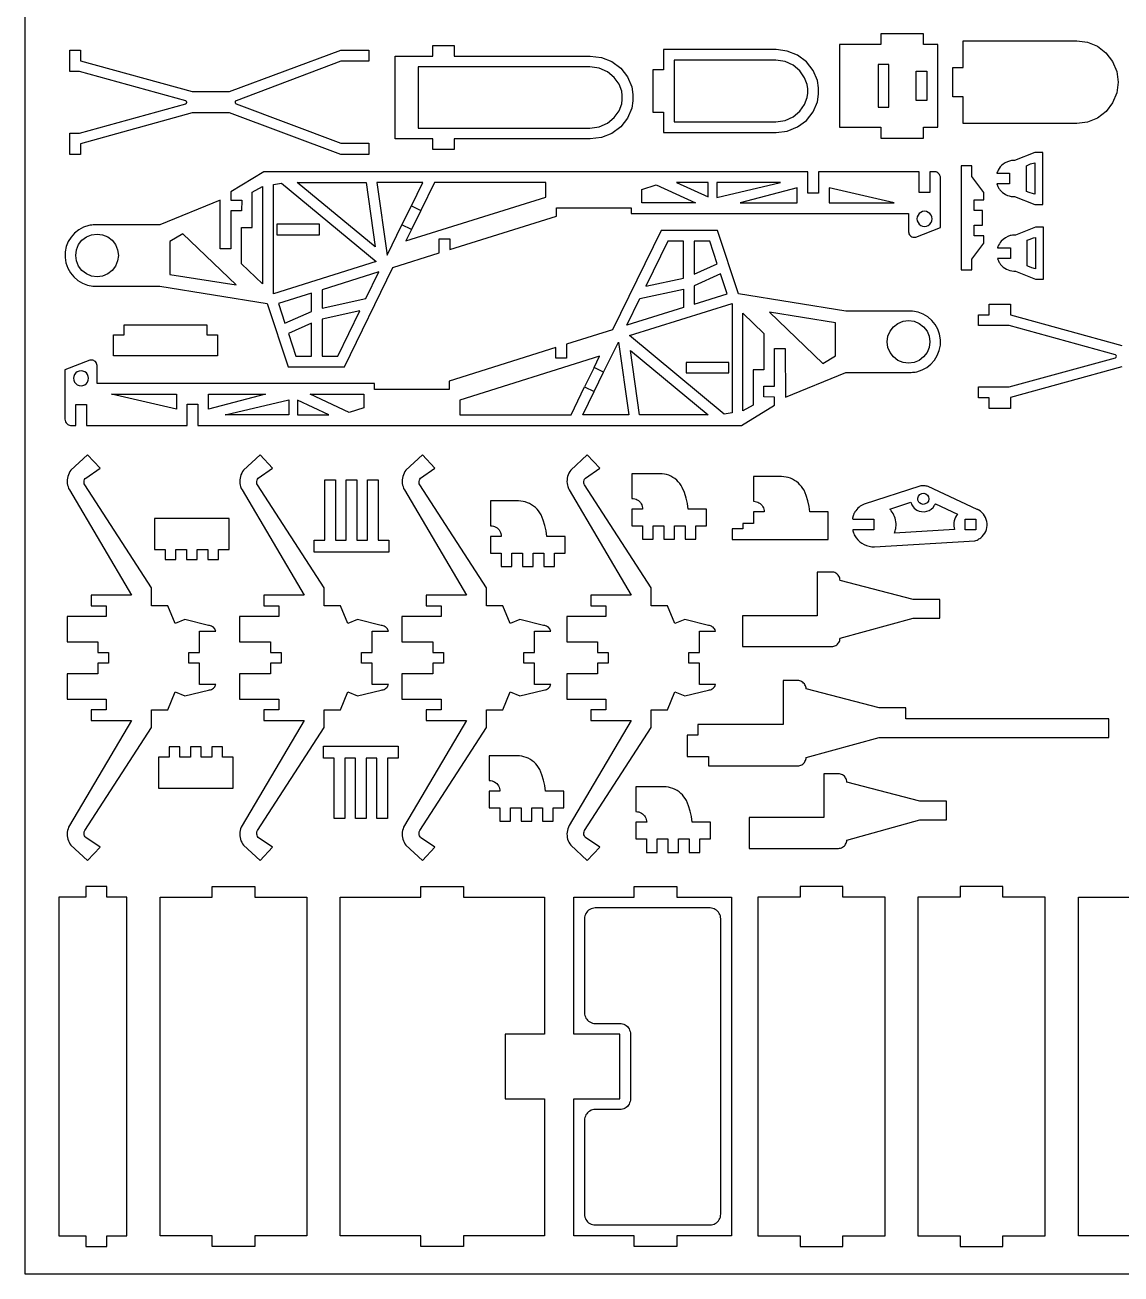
# Model space of a CAD drawing. Extents: x 9.3 to 28.6, y 8.7 to 35.6.
# Drawn here: x 9.27 to 22.12, y 8.73 to 23.38 of the extents above; entities that cross this region are included whole.
import ezdxf

# ---------------------------------------------------------------- set-up
doc = ezdxf.new("R2010")
doc.units = 0
doc.header["$MEASUREMENT"] = 0
doc.layers.get('0').update_dxf_attribs({"linetype": 'CONTINUOUS'})
doc.layers.add('ENGRAVE', color=1, linetype='CONTINUOUS')
doc.layers.add('LAYER_1', color=18, linetype='CONTINUOUS')

msp = doc.modelspace()

# ---------------------------------------------------------------- linework, layer by layer
msp.add_lwpolyline([(9.266, 8.729), (9.266, 35.613), (28.606, 35.613), (28.606, 8.729)], close=True)
at = {"layer": 'ENGRAVE'}
for points in [[(11.807, 20.578), (11.807, 21.002), (11.933, 21.002), (11.933, 21.418), (12.054, 21.485), (12.054, 20.341)], [(12.18, 20.224), (12.18, 21.506), (12.274, 21.522), (13.386, 20.603)], [(12.461, 21.53), (13.268, 21.53), (13.374, 20.776)], [(10.967, 20.453), (11.743, 20.328), (11.118, 20.929), (10.967, 20.837)], [(16.357, 19.734), (17.564, 20.112), (17.564, 18.83), (17.469, 18.814)], [(17.689, 18.852), (17.689, 19.996), (17.936, 19.758), (17.936, 19.334), (17.81, 19.334), (17.81, 18.918)], [(18.001, 20.008), (18.626, 19.408), (18.776, 19.499), (18.776, 19.883)], [(16.475, 18.806), (16.37, 19.561), (17.282, 18.806)], [(15.923, 9.309), (15.939, 9.306), (15.955, 9.305), (17.303, 9.305), (17.319, 9.306), (17.335, 9.309), (17.351, 9.314), (17.365, 9.321), (17.379, 9.33), (17.391, 9.341), (17.402, 9.354), (17.411, 9.367), (17.419, 9.382), (17.424, 9.397), (17.427, 9.414), (17.428, 9.43), (17.428, 12.896), (17.427, 12.913), (17.424, 12.929), (17.419, 12.944), (17.411, 12.959), (17.402, 12.973), (17.391, 12.985), (17.379, 12.996), (17.365, 13.005), (17.351, 13.012), (17.335, 13.017), (17.319, 13.021), (17.303, 13.022), (15.955, 13.022), (15.939, 13.021), (15.923, 13.017), (15.908, 13.012), (15.893, 13.005), (15.879, 12.996), (15.867, 12.985), (15.856, 12.973), (15.847, 12.959), (15.84, 12.944), (15.834, 12.929), (15.831, 12.913), (15.83, 12.896), (15.83, 11.793), (15.831, 11.777), (15.834, 11.761), (15.84, 11.745), (15.847, 11.731), (15.856, 11.717), (15.867, 11.705), (15.879, 11.694), (15.893, 11.685), (15.908, 11.678), (15.923, 11.672), (15.939, 11.669), (15.955, 11.668), (16.244, 11.668), (16.261, 11.667), (16.277, 11.664), (16.292, 11.659), (16.307, 11.651), (16.321, 11.642), (16.333, 11.631), (16.344, 11.619), (16.353, 11.605), (16.36, 11.591), (16.365, 11.575), (16.369, 11.559), (16.37, 11.543), (16.37, 10.783), (16.369, 10.767), (16.365, 10.751), (16.36, 10.735), (16.353, 10.721), (16.344, 10.707), (16.333, 10.695), (16.321, 10.684), (16.307, 10.675), (16.292, 10.668), (16.277, 10.662), (16.261, 10.659), (16.244, 10.658), (15.955, 10.658), (15.939, 10.657), (15.923, 10.654), (15.908, 10.649), (15.893, 10.641), (15.879, 10.632), (15.867, 10.621), (15.856, 10.609), (15.847, 10.595), (15.84, 10.581), (15.834, 10.565), (15.831, 10.549), (15.83, 10.533), (15.83, 9.43), (15.831, 9.414), (15.834, 9.397), (15.84, 9.382), (15.847, 9.367), (15.856, 9.354), (15.867, 9.341), (15.879, 9.33), (15.893, 9.321), (15.908, 9.314)]]:
    msp.add_lwpolyline(points, close=True, dxfattribs=at)
for points in [[(13.799, 21.257), (13.932, 21.53), (13.394, 21.53), (13.514, 20.677), (13.688, 21.032)], [(13.801, 20.977), (13.735, 20.844), (15.376, 21.359), (15.376, 21.53), (14.072, 21.53), (13.911, 21.202)], [(16.055, 19.304), (16.229, 19.659), (16.349, 18.806), (15.811, 18.806), (15.945, 19.079)], [(15.943, 19.359), (16.008, 19.493), (14.367, 18.978), (14.367, 18.806), (15.672, 18.806), (15.832, 19.134)]]:
    msp.add_lwpolyline(points, dxfattribs=at)
at = {"layer": 'LAYER_1'}
for points in [[(18.822, 22.177), (19.308, 22.177), (19.308, 22.051), (19.809, 22.051), (19.809, 22.177), (19.974, 22.177), (19.974, 23.148), (19.809, 23.148), (19.809, 23.273), (19.308, 23.273), (19.308, 23.148), (18.822, 23.148)], [(20.274, 22.22), (20.274, 22.533), (20.15, 22.533), (20.15, 22.877), (20.274, 22.877), (20.274, 23.191), (21.605, 23.192), (21.73, 23.175), (21.848, 23.127), (21.948, 23.049), (22.025, 22.949), (22.074, 22.832), (22.091, 22.706), (22.074, 22.58), (22.026, 22.463), (21.949, 22.363), (21.848, 22.285), (21.731, 22.237), (21.605, 22.22)], [(9.918, 21.86), (9.792, 21.86), (9.792, 22.11), (9.905, 22.11), (11.151, 22.453), (11.154, 22.455), (11.158, 22.457), (11.16, 22.46), (11.162, 22.463), (11.163, 22.467), (11.164, 22.471), (11.163, 22.474), (11.162, 22.478), (11.16, 22.481), (11.158, 22.484), (11.154, 22.486), (11.151, 22.488), (9.905, 22.832), (9.792, 22.832), (9.792, 23.082), (9.918, 23.082), (9.918, 22.957), (11.227, 22.596), (11.665, 22.596), (12.971, 23.082), (13.298, 23.082), (13.298, 22.952), (12.971, 22.952), (11.744, 22.488), (11.74, 22.487), (11.737, 22.485), (11.734, 22.482), (11.732, 22.479), (11.731, 22.475), (11.731, 22.471), (11.731, 22.467), (11.732, 22.463), (11.734, 22.46), (11.737, 22.457), (11.74, 22.455), (11.744, 22.454), (12.971, 21.99), (13.298, 21.99), (13.298, 21.86), (12.971, 21.86), (11.665, 22.346), (11.227, 22.346), (9.918, 21.985)], [(13.608, 22.041), (13.608, 23.013), (14.052, 23.013), (14.052, 23.138), (14.303, 23.138), (14.303, 23.013), (15.896, 23.013), (16.028, 22.996), (16.15, 22.948), (16.255, 22.87), (16.336, 22.77), (16.387, 22.653), (16.399, 22.564), (16.399, 22.489), (16.387, 22.401), (16.336, 22.284), (16.255, 22.183), (16.15, 22.106), (16.028, 22.058), (15.896, 22.041), (14.303, 22.041), (14.303, 21.916), (14.052, 21.916), (14.052, 22.041)], [(16.758, 22.117), (18.08, 22.117), (18.209, 22.133), (18.33, 22.182), (18.433, 22.259), (18.513, 22.36), (18.563, 22.477), (18.574, 22.565), (18.574, 22.64), (18.563, 22.728), (18.513, 22.845), (18.433, 22.946), (18.33, 23.023), (18.209, 23.072), (18.08, 23.088), (16.758, 23.088), (16.758, 22.852), (16.633, 22.852), (16.633, 22.353), (16.758, 22.353)], [(16.002, 22.872), (15.893, 22.888), (13.877, 22.888), (13.877, 22.166), (15.893, 22.166), (16.002, 22.181), (16.099, 22.224), (16.179, 22.291), (16.236, 22.37), (16.267, 22.452), (16.274, 22.503), (16.274, 22.551), (16.267, 22.602), (16.236, 22.683), (16.179, 22.763), (16.099, 22.829)], [(16.883, 22.242), (18.076, 22.242), (18.183, 22.257), (18.278, 22.3), (18.356, 22.366), (18.412, 22.446), (18.443, 22.527), (18.449, 22.578), (18.449, 22.627), (18.443, 22.678), (18.412, 22.759), (18.356, 22.839), (18.278, 22.905), (18.183, 22.948), (18.076, 22.963), (16.883, 22.963)], [(19.274, 22.413), (19.399, 22.413), (19.399, 22.912), (19.274, 22.912)], [(19.723, 22.49), (19.723, 22.834), (19.848, 22.834), (19.848, 22.49)], [(20.25, 20.504), (20.375, 20.504), (20.375, 20.629), (20.514, 20.818), (20.514, 20.904), (20.4, 20.904), (20.4, 21.029), (20.498, 21.029), (20.498, 21.201), (20.4, 21.201), (20.4, 21.326), (20.514, 21.326), (20.514, 21.412), (20.375, 21.601), (20.375, 21.726), (20.25, 21.726)], [(21.014, 21.425), (21.014, 21.727), (21.063, 21.747), (21.114, 21.76), (21.114, 21.392), (21.097, 21.396), (21.046, 21.411)], [(16.502, 21.291), (16.502, 21.449), (16.672, 21.502), (17.131, 21.291)], [(16.911, 21.53), (17.281, 21.36), (17.281, 21.53)], [(17.382, 21.355), (18.128, 21.53), (17.382, 21.53)], [(17.656, 21.291), (18.326, 21.291), (18.326, 21.466)], [(18.702, 21.291), (19.462, 21.291), (18.702, 21.466)], [(13.688, 21.032), (13.799, 21.257), (13.911, 21.202), (13.801, 20.977)], [(19.757, 21.04), (19.776, 21.026), (19.797, 21.017), (19.82, 21.014), (19.843, 21.017), (19.864, 21.026), (19.883, 21.04), (19.897, 21.059), (19.906, 21.08), (19.909, 21.103), (19.906, 21.126), (19.897, 21.147), (19.883, 21.166), (19.864, 21.18), (19.843, 21.189), (19.82, 21.192), (19.797, 21.189), (19.776, 21.18), (19.757, 21.166), (19.743, 21.147), (19.734, 21.126), (19.731, 21.103), (19.734, 21.08), (19.743, 21.059)], [(12.219, 20.915), (12.72, 20.915), (12.72, 21.04), (12.219, 21.04)], [(9.869, 20.61), (9.861, 20.675), (9.869, 20.74), (9.894, 20.801), (9.934, 20.853), (9.986, 20.892), (10.046, 20.918), (10.111, 20.926), (10.176, 20.918), (10.237, 20.892), (10.289, 20.853), (10.328, 20.801), (10.353, 20.74), (10.362, 20.675), (10.353, 20.61), (10.328, 20.55), (10.289, 20.498), (10.237, 20.458), (10.176, 20.433), (10.111, 20.425), (10.046, 20.433), (9.986, 20.458), (9.934, 20.498), (9.894, 20.55)], [(16.549, 20.313), (16.99, 20.409), (16.99, 20.842), (16.809, 20.842)], [(17.115, 20.455), (17.387, 20.577), (17.299, 20.842), (17.115, 20.842)], [(21.08, 20.528), (21.031, 20.547), (21.023, 20.551), (21.023, 20.852), (21.047, 20.863), (21.097, 20.88), (21.123, 20.886), (21.123, 20.517)], [(12.754, 20.056), (13.264, 20.168), (13.418, 20.482), (12.754, 20.273)], [(17.504, 20.225), (17.427, 20.457), (17.115, 20.318), (17.115, 20.103)], [(12.316, 19.879), (12.628, 20.019), (12.628, 20.234), (12.239, 20.112)], [(16.325, 19.855), (16.479, 20.169), (16.99, 20.28), (16.99, 20.063)], [(12.754, 19.495), (12.935, 19.495), (13.194, 20.024), (12.754, 19.928)], [(10.303, 19.498), (10.303, 19.743), (10.428, 19.743), (10.428, 19.862), (11.399, 19.862), (11.399, 19.743), (11.525, 19.743), (11.525, 19.498)], [(12.444, 19.495), (12.628, 19.495), (12.628, 19.882), (12.356, 19.76)], [(19.415, 19.536), (19.39, 19.596), (19.381, 19.661), (19.39, 19.726), (19.415, 19.787), (19.455, 19.838), (19.507, 19.878), (19.567, 19.903), (19.632, 19.912), (19.697, 19.903), (19.757, 19.878), (19.809, 19.838), (19.849, 19.787), (19.874, 19.726), (19.883, 19.661), (19.874, 19.596), (19.849, 19.536), (19.809, 19.484), (19.757, 19.444), (19.697, 19.419), (19.632, 19.41), (19.567, 19.419), (19.507, 19.444), (19.455, 19.484)], [(15.832, 19.134), (15.945, 19.079), (16.055, 19.304), (15.943, 19.359)], [(17.023, 19.421), (17.023, 19.296), (17.524, 19.296), (17.524, 19.421)], [(9.879, 19.157), (9.9, 19.148), (9.923, 19.145), (9.946, 19.148), (9.968, 19.157), (9.986, 19.171), (10, 19.189), (10.009, 19.211), (10.012, 19.234), (10.009, 19.256), (10, 19.278), (9.986, 19.296), (9.968, 19.31), (9.946, 19.319), (9.923, 19.322), (9.9, 19.319), (9.879, 19.31), (9.861, 19.296), (9.846, 19.278), (9.838, 19.256), (9.835, 19.234), (9.838, 19.211), (9.846, 19.189), (9.861, 19.171)], [(10.282, 19.046), (11.042, 19.046), (11.042, 18.87)], [(11.417, 18.871), (11.417, 19.046), (12.087, 19.046)], [(12.612, 19.046), (13.241, 19.046), (13.241, 18.888), (13.071, 18.834)], [(11.615, 18.806), (12.362, 18.981), (12.362, 18.806)], [(12.462, 18.806), (12.832, 18.806), (12.462, 18.977)], [(9.805, 13.757), (9.998, 13.577), (10.146, 13.735), (9.978, 13.85), (9.973, 13.856), (9.965, 13.868), (9.961, 13.881), (9.959, 13.895), (9.96, 13.909), (9.962, 13.916), (9.967, 13.929), (10.75, 15.137), (10.75, 15.346), (10.941, 15.346), (11.026, 15.556), (11.142, 15.509), (11.42, 15.577), (11.432, 15.579), (11.444, 15.582), (11.455, 15.586), (11.466, 15.592), (11.476, 15.6), (11.484, 15.608), (11.492, 15.617), (11.499, 15.628), (11.505, 15.644), (11.315, 15.644), (11.315, 15.894), (11.19, 15.894), (11.19, 16.019), (11.315, 16.019), (11.315, 16.269), (11.505, 16.269), (11.499, 16.285), (11.492, 16.296), (11.484, 16.305), (11.476, 16.314), (11.466, 16.321), (11.455, 16.327), (11.444, 16.331), (11.432, 16.335), (11.42, 16.336), (11.142, 16.404), (11.026, 16.357), (10.941, 16.567), (10.75, 16.567), (10.75, 16.776), (9.967, 17.984), (9.962, 17.997), (9.96, 18.004), (9.959, 18.018), (9.961, 18.032), (9.965, 18.046), (9.973, 18.058), (9.978, 18.063), (10.146, 18.178), (9.998, 18.336), (9.805, 18.156), (9.793, 18.139), (9.783, 18.122), (9.775, 18.103), (9.768, 18.084), (9.764, 18.064), (9.761, 18.043), (9.761, 18.023), (9.762, 18.002), (9.765, 17.982), (9.771, 17.963), (9.778, 17.943), (9.787, 17.925), (10.514, 16.692), (10.042, 16.692), (10.042, 16.567), (10.218, 16.567), (10.218, 16.442), (9.759, 16.442), (9.759, 16.144), (10.119, 16.144), (10.119, 16.019), (10.245, 16.019), (10.245, 15.894), (10.119, 15.894), (10.119, 15.769), (9.759, 15.769), (9.759, 15.471), (10.218, 15.471), (10.218, 15.346), (10.042, 15.346), (10.042, 15.221), (10.514, 15.221), (9.787, 13.988), (9.778, 13.97), (9.771, 13.951), (9.765, 13.931), (9.762, 13.911), (9.761, 13.89), (9.761, 13.87), (9.764, 13.85), (9.768, 13.83), (9.775, 13.81), (9.783, 13.792), (9.793, 13.774)], [(11.831, 13.757), (12.024, 13.577), (12.171, 13.735), (12.003, 13.85), (11.994, 13.861), (11.988, 13.874), (11.985, 13.888), (11.985, 13.902), (11.987, 13.916), (11.993, 13.929), (12.775, 15.137), (12.775, 15.346), (12.967, 15.346), (13.052, 15.556), (13.168, 15.509), (13.446, 15.577), (13.458, 15.579), (13.47, 15.582), (13.481, 15.586), (13.491, 15.592), (13.501, 15.6), (13.51, 15.608), (13.518, 15.617), (13.524, 15.628), (13.531, 15.644), (13.34, 15.644), (13.34, 15.894), (13.215, 15.894), (13.215, 16.019), (13.34, 16.019), (13.34, 16.269), (13.531, 16.269), (13.524, 16.285), (13.518, 16.296), (13.51, 16.305), (13.501, 16.314), (13.491, 16.321), (13.481, 16.327), (13.47, 16.331), (13.458, 16.335), (13.446, 16.336), (13.168, 16.404), (13.052, 16.357), (12.967, 16.567), (12.775, 16.567), (12.775, 16.776), (11.993, 17.984), (11.987, 17.997), (11.985, 18.011), (11.985, 18.025), (11.988, 18.039), (11.994, 18.052), (12.003, 18.063), (12.171, 18.178), (12.024, 18.336), (11.831, 18.156), (11.819, 18.139), (11.809, 18.122), (11.8, 18.103), (11.794, 18.084), (11.789, 18.064), (11.787, 18.043), (11.786, 18.023), (11.787, 18.002), (11.791, 17.982), (11.796, 17.963), (11.803, 17.943), (11.812, 17.925), (12.54, 16.692), (12.067, 16.692), (12.067, 16.567), (12.244, 16.567), (12.244, 16.442), (11.784, 16.442), (11.784, 16.144), (12.145, 16.144), (12.145, 16.019), (12.27, 16.019), (12.27, 15.894), (12.145, 15.894), (12.145, 15.769), (11.784, 15.769), (11.784, 15.471), (12.244, 15.471), (12.244, 15.346), (12.067, 15.346), (12.067, 15.221), (12.54, 15.221), (11.812, 13.988), (11.803, 13.97), (11.796, 13.951), (11.791, 13.931), (11.787, 13.911), (11.786, 13.89), (11.787, 13.87), (11.789, 13.85), (11.794, 13.83), (11.8, 13.81), (11.809, 13.792), (11.819, 13.774)], [(13.735, 13.757), (13.929, 13.577), (14.076, 13.735), (13.908, 13.85), (13.903, 13.856), (13.896, 13.868), (13.891, 13.881), (13.89, 13.888), (13.889, 13.902), (13.892, 13.916), (13.898, 13.929), (14.68, 15.137), (14.68, 15.346), (14.872, 15.346), (14.957, 15.556), (15.073, 15.509), (15.351, 15.577), (15.363, 15.579), (15.374, 15.582), (15.386, 15.586), (15.396, 15.592), (15.406, 15.6), (15.415, 15.608), (15.423, 15.617), (15.429, 15.628), (15.436, 15.644), (15.245, 15.644), (15.245, 15.894), (15.12, 15.894), (15.12, 16.019), (15.245, 16.019), (15.245, 16.269), (15.436, 16.269), (15.429, 16.285), (15.423, 16.296), (15.415, 16.305), (15.406, 16.314), (15.396, 16.321), (15.386, 16.327), (15.374, 16.331), (15.363, 16.335), (15.351, 16.336), (15.073, 16.404), (14.957, 16.357), (14.872, 16.567), (14.68, 16.567), (14.68, 16.776), (13.898, 17.984), (13.892, 17.997), (13.889, 18.011), (13.89, 18.025), (13.893, 18.039), (13.899, 18.052), (13.908, 18.063), (14.076, 18.178), (13.929, 18.336), (13.735, 18.156), (13.724, 18.139), (13.713, 18.122), (13.705, 18.103), (13.699, 18.084), (13.694, 18.064), (13.692, 18.043), (13.691, 18.023), (13.692, 18.002), (13.696, 17.982), (13.701, 17.963), (13.708, 17.943), (13.717, 17.925), (14.444, 16.692), (13.972, 16.692), (13.972, 16.567), (14.148, 16.567), (14.148, 16.442), (13.689, 16.442), (13.689, 16.144), (14.05, 16.144), (14.05, 16.019), (14.175, 16.019), (14.175, 15.894), (14.05, 15.894), (14.05, 15.769), (13.689, 15.769), (13.689, 15.471), (14.148, 15.471), (14.148, 15.346), (13.972, 15.346), (13.972, 15.221), (14.444, 15.221), (13.717, 13.988), (13.708, 13.97), (13.701, 13.951), (13.696, 13.931), (13.692, 13.911), (13.691, 13.89), (13.692, 13.87), (13.694, 13.85), (13.699, 13.83), (13.705, 13.81), (13.713, 13.792), (13.724, 13.774)], [(15.862, 13.577), (16.009, 13.735), (15.841, 13.85), (15.836, 13.856), (15.829, 13.868), (15.824, 13.881), (15.823, 13.888), (15.822, 13.902), (15.825, 13.916), (15.831, 13.929), (16.613, 15.137), (16.613, 15.346), (16.805, 15.346), (16.89, 15.556), (17.006, 15.509), (17.284, 15.577), (17.296, 15.579), (17.307, 15.582), (17.319, 15.586), (17.329, 15.592), (17.339, 15.6), (17.348, 15.608), (17.356, 15.617), (17.362, 15.628), (17.369, 15.644), (17.178, 15.644), (17.178, 15.894), (17.053, 15.894), (17.053, 16.019), (17.178, 16.019), (17.178, 16.269), (17.369, 16.269), (17.362, 16.285), (17.356, 16.296), (17.348, 16.305), (17.339, 16.314), (17.329, 16.321), (17.319, 16.327), (17.307, 16.331), (17.296, 16.335), (17.284, 16.336), (17.006, 16.404), (16.89, 16.357), (16.805, 16.567), (16.613, 16.567), (16.613, 16.776), (15.831, 17.984), (15.827, 17.991), (15.823, 18.004), (15.822, 18.011), (15.823, 18.025), (15.826, 18.039), (15.832, 18.052), (15.841, 18.063), (16.009, 18.178), (15.862, 18.336), (15.668, 18.156), (15.657, 18.139), (15.647, 18.122), (15.638, 18.103), (15.632, 18.084), (15.627, 18.064), (15.625, 18.043), (15.624, 18.023), (15.625, 18.002), (15.629, 17.982), (15.634, 17.963), (15.641, 17.943), (15.65, 17.925), (16.377, 16.692), (15.905, 16.692), (15.905, 16.567), (16.081, 16.567), (16.081, 16.442), (15.622, 16.442), (15.622, 16.144), (15.983, 16.144), (15.983, 16.019), (16.108, 16.019), (16.108, 15.894), (15.983, 15.894), (15.983, 15.769), (15.622, 15.769), (15.622, 15.471), (16.081, 15.471), (16.081, 15.346), (15.905, 15.346), (15.905, 15.221), (16.377, 15.221), (15.65, 13.988), (15.641, 13.97), (15.634, 13.951), (15.629, 13.931), (15.625, 13.911), (15.624, 13.89), (15.625, 13.87), (15.627, 13.85), (15.632, 13.83), (15.638, 13.81), (15.647, 13.792), (15.657, 13.774), (15.668, 13.757)], [(12.66, 17.194), (12.66, 17.335), (12.785, 17.335), (12.785, 18.043), (12.91, 18.043), (12.91, 17.335), (13.035, 17.335), (13.035, 18.043), (13.16, 18.043), (13.16, 17.335), (13.285, 17.335), (13.285, 18.043), (13.41, 18.043), (13.41, 17.335), (13.535, 17.335), (13.535, 17.194)], [(16.512, 17.7), (16.387, 17.7), (16.387, 17.504), (16.512, 17.504), (16.512, 17.347), (16.637, 17.347), (16.637, 17.504), (16.762, 17.504), (16.762, 17.347), (16.887, 17.347), (16.887, 17.504), (17.012, 17.504), (17.012, 17.347), (17.137, 17.347), (17.137, 17.504), (17.262, 17.504), (17.262, 17.7), (17.046, 17.7), (17.037, 17.766), (17.022, 17.83), (17.003, 17.893), (16.978, 17.954), (16.965, 17.978), (16.949, 18), (16.931, 18.021), (16.912, 18.04), (16.891, 18.057), (16.868, 18.072), (16.845, 18.085), (16.82, 18.096), (16.794, 18.104), (16.767, 18.111), (16.74, 18.114), (16.713, 18.115), (16.387, 18.115), (16.387, 17.825), (16.403, 17.824), (16.419, 17.821), (16.435, 17.816), (16.449, 17.808), (16.463, 17.799), (16.475, 17.788), (16.486, 17.776), (16.495, 17.762), (16.502, 17.748), (16.508, 17.732), (16.511, 17.716)], [(17.563, 17.345), (18.689, 17.345), (18.689, 17.666), (18.473, 17.666), (18.465, 17.732), (18.45, 17.796), (18.43, 17.859), (18.406, 17.92), (18.392, 17.943), (18.376, 17.965), (18.358, 17.986), (18.339, 18.005), (18.318, 18.022), (18.295, 18.037), (18.272, 18.05), (18.247, 18.061), (18.221, 18.069), (18.195, 18.076), (18.168, 18.08), (18.141, 18.081), (17.814, 18.081), (17.814, 17.791), (17.831, 17.79), (17.847, 17.787), (17.862, 17.781), (17.877, 17.774), (17.891, 17.765), (17.903, 17.754), (17.914, 17.742), (17.923, 17.728), (17.93, 17.714), (17.935, 17.698), (17.938, 17.682), (17.94, 17.666), (17.814, 17.666), (17.814, 17.532), (17.688, 17.532), (17.688, 17.47), (17.563, 17.47)], [(14.854, 17.027), (14.979, 17.027), (14.979, 17.183), (15.104, 17.183), (15.104, 17.027), (15.229, 17.027), (15.229, 17.183), (15.354, 17.183), (15.354, 17.027), (15.479, 17.027), (15.479, 17.183), (15.604, 17.183), (15.604, 17.379), (15.388, 17.379), (15.379, 17.445), (15.364, 17.509), (15.345, 17.572), (15.32, 17.633), (15.307, 17.657), (15.291, 17.679), (15.273, 17.7), (15.254, 17.719), (15.233, 17.736), (15.21, 17.751), (15.186, 17.764), (15.162, 17.775), (15.136, 17.784), (15.109, 17.79), (15.082, 17.794), (15.055, 17.795), (14.729, 17.795), (14.729, 17.505), (14.745, 17.503), (14.761, 17.5), (14.776, 17.495), (14.791, 17.488), (14.805, 17.479), (14.817, 17.468), (14.828, 17.456), (14.837, 17.442), (14.844, 17.427), (14.85, 17.412), (14.853, 17.396), (14.854, 17.379), (14.729, 17.379), (14.729, 17.183), (14.854, 17.183)], [(10.785, 17.228), (10.91, 17.228), (10.91, 17.109), (11.035, 17.109), (11.035, 17.228), (11.16, 17.228), (11.16, 17.109), (11.285, 17.109), (11.285, 17.228), (11.41, 17.228), (11.41, 17.109), (11.535, 17.109), (11.535, 17.228), (11.66, 17.228), (11.66, 17.59), (10.785, 17.59)], [(20.296, 17.455), (20.296, 17.58), (20.421, 17.58), (20.421, 17.455)], [(17.685, 16.448), (17.685, 16.088), (18.73, 16.088), (18.743, 16.089), (18.756, 16.091), (18.768, 16.095), (18.779, 16.101), (18.79, 16.108), (18.8, 16.116), (18.808, 16.126), (18.815, 16.137), (18.821, 16.148), (18.825, 16.16), (18.827, 16.173), (18.828, 16.186), (19.686, 16.421), (19.998, 16.421), (19.998, 16.641), (19.686, 16.641), (18.828, 16.864), (18.827, 16.877), (18.825, 16.89), (18.821, 16.902), (18.815, 16.913), (18.808, 16.924), (18.8, 16.934), (18.79, 16.942), (18.779, 16.949), (18.768, 16.955), (18.756, 16.959), (18.743, 16.961), (18.73, 16.962), (18.56, 16.962), (18.56, 16.448)], [(17.035, 14.8), (17.286, 14.8), (17.286, 14.689), (18.332, 14.689), (18.345, 14.69), (18.358, 14.692), (18.37, 14.697), (18.381, 14.702), (18.392, 14.709), (18.401, 14.718), (18.41, 14.727), (18.417, 14.738), (18.423, 14.75), (18.427, 14.762), (18.429, 14.774), (18.43, 14.787), (19.288, 15.022), (21.981, 15.022), (21.981, 15.242), (19.6, 15.242), (19.6, 15.368), (19.288, 15.368), (18.43, 15.591), (18.429, 15.604), (18.427, 15.616), (18.423, 15.629), (18.417, 15.64), (18.41, 15.651), (18.401, 15.66), (18.392, 15.669), (18.381, 15.676), (18.37, 15.682), (18.358, 15.686), (18.345, 15.688), (18.332, 15.689), (18.161, 15.689), (18.161, 15.175), (17.16, 15.175), (17.16, 15.049), (17.035, 15.049)], [(10.834, 14.429), (11.709, 14.429), (11.709, 14.791), (11.584, 14.791), (11.584, 14.91), (11.459, 14.91), (11.459, 14.791), (11.334, 14.791), (11.334, 14.91), (11.209, 14.91), (11.209, 14.791), (11.084, 14.791), (11.084, 14.91), (10.959, 14.91), (10.959, 14.791), (10.834, 14.791)], [(12.895, 14.071), (12.895, 14.779), (12.77, 14.779), (12.77, 14.919), (13.645, 14.919), (13.645, 14.779), (13.52, 14.779), (13.52, 14.071), (13.395, 14.071), (13.395, 14.779), (13.27, 14.779), (13.27, 14.071), (13.145, 14.071), (13.145, 14.779), (13.02, 14.779), (13.02, 14.071)], [(14.838, 14.039), (14.963, 14.039), (14.963, 14.196), (15.088, 14.196), (15.088, 14.039), (15.213, 14.039), (15.213, 14.196), (15.338, 14.196), (15.338, 14.039), (15.463, 14.039), (15.463, 14.196), (15.588, 14.196), (15.588, 14.392), (15.372, 14.392), (15.364, 14.458), (15.349, 14.522), (15.329, 14.584), (15.305, 14.646), (15.291, 14.669), (15.275, 14.692), (15.258, 14.712), (15.238, 14.731), (15.217, 14.748), (15.195, 14.764), (15.171, 14.777), (15.146, 14.788), (15.12, 14.796), (15.094, 14.802), (15.067, 14.806), (15.04, 14.807), (14.713, 14.807), (14.713, 14.517), (14.729, 14.516), (14.745, 14.513), (14.761, 14.507), (14.776, 14.5), (14.789, 14.491), (14.802, 14.48), (14.812, 14.468), (14.822, 14.454), (14.829, 14.44), (14.834, 14.424), (14.837, 14.408), (14.838, 14.392), (14.713, 14.392), (14.713, 14.196), (14.838, 14.196)], [(17.764, 14.082), (17.764, 13.721), (18.81, 13.721), (18.822, 13.722), (18.835, 13.725), (18.847, 13.729), (18.859, 13.734), (18.869, 13.742), (18.879, 13.75), (18.887, 13.76), (18.894, 13.77), (18.9, 13.782), (18.904, 13.794), (18.907, 13.806), (18.908, 13.819), (19.765, 14.055), (20.077, 14.055), (20.077, 14.275), (19.765, 14.275), (18.908, 14.498), (18.907, 14.511), (18.904, 14.523), (18.9, 14.535), (18.894, 14.547), (18.887, 14.558), (18.879, 14.567), (18.869, 14.576), (18.859, 14.583), (18.847, 14.588), (18.835, 14.592), (18.822, 14.595), (18.81, 14.596), (18.639, 14.596), (18.639, 14.082)], [(16.559, 13.674), (16.684, 13.674), (16.684, 13.831), (16.809, 13.831), (16.809, 13.674), (16.934, 13.674), (16.934, 13.831), (17.059, 13.831), (17.059, 13.674), (17.184, 13.674), (17.184, 13.831), (17.309, 13.831), (17.309, 14.027), (17.093, 14.027), (17.085, 14.093), (17.07, 14.157), (17.05, 14.22), (17.026, 14.281), (17.012, 14.304), (16.997, 14.327), (16.979, 14.347), (16.96, 14.366), (16.939, 14.384), (16.916, 14.399), (16.892, 14.412), (16.867, 14.423), (16.841, 14.431), (16.815, 14.437), (16.788, 14.441), (16.761, 14.442), (16.434, 14.442), (16.434, 14.152), (16.451, 14.151), (16.467, 14.148), (16.482, 14.143), (16.497, 14.135), (16.511, 14.126), (16.523, 14.115), (16.534, 14.103), (16.543, 14.089), (16.55, 14.075), (16.555, 14.059), (16.558, 14.043), (16.56, 14.027), (16.434, 14.027), (16.434, 13.831), (16.559, 13.831)], [(9.664, 9.179), (9.978, 9.179), (9.978, 9.054), (10.228, 9.054), (10.228, 9.179), (10.46, 9.179), (10.46, 13.147), (10.228, 13.147), (10.228, 13.272), (9.978, 13.272), (9.978, 13.147), (9.664, 13.147)], [(10.851, 9.179), (10.851, 13.147), (11.462, 13.147), (11.462, 13.272), (11.963, 13.272), (11.963, 13.147), (12.574, 13.147), (12.574, 9.179), (11.963, 9.179), (11.963, 9.054), (11.462, 9.054), (11.462, 9.179)], [(13.911, 9.054), (13.911, 9.179), (12.962, 9.179), (12.962, 13.147), (13.911, 13.147), (13.911, 13.272), (14.412, 13.272), (14.412, 13.147), (15.361, 13.147), (15.361, 11.543), (14.901, 11.543), (14.901, 10.783), (15.361, 10.783), (15.361, 9.179), (14.412, 9.179), (14.412, 9.054)], [(15.705, 9.179), (15.705, 10.783), (16.244, 10.783), (16.244, 11.543), (15.705, 11.543), (15.705, 13.147), (16.413, 13.147), (16.413, 13.272), (16.914, 13.272), (16.914, 13.147), (17.553, 13.147), (17.553, 9.179), (16.914, 9.179), (16.914, 9.054), (16.413, 9.054), (16.413, 9.179)], [(17.863, 9.179), (18.36, 9.179), (18.36, 9.054), (18.861, 9.054), (18.861, 9.179), (19.358, 9.179), (19.358, 13.147), (18.861, 13.147), (18.861, 13.272), (18.36, 13.272), (18.36, 13.147), (17.863, 13.147)], [(19.741, 9.179), (20.238, 9.179), (20.238, 9.054), (20.739, 9.054), (20.739, 9.179), (21.236, 9.179), (21.236, 13.147), (20.739, 13.147), (20.739, 13.272), (20.238, 13.272), (20.238, 13.147), (19.741, 13.147)], [(21.627, 9.179), (21.627, 13.147), (22.49, 13.147), (22.49, 13.272), (22.991, 13.272), (22.991, 13.147), (23.855, 13.147), (23.855, 9.179), (22.991, 9.179), (22.991, 9.054), (22.49, 9.054), (22.49, 9.179)]]:
    msp.add_lwpolyline(points, close=True, dxfattribs=at)
for points in [[(21.208, 21.272), (21.208, 21.881), (21.114, 21.881), (20.877, 21.788, -0.053792), (20.865, 21.787, 0.06757), (20.818, 21.782, 0.134573), (20.723, 21.728, 0.091442), (20.674, 21.657, 0.026852), (20.671, 21.649, 0.018158), (20.667, 21.638), (20.818, 21.638), (20.818, 21.513), (20.667, 21.513, 0.020263), (20.684, 21.475, 0.052267), (20.703, 21.445, 0.21381), (20.857, 21.365, 0.039966), (20.867, 21.365, -0.073157), (20.877, 21.364), (21.114, 21.272)], [(12.107, 20.112), (12.353, 19.369), (13.013, 19.369), (13.583, 20.533), (14.125, 20.704), (14.125, 20.868), (14.251, 20.868), (14.251, 20.743), (15.501, 21.135), (15.501, 21.233), (16.377, 21.233), (16.377, 21.166), (19.632, 21.166, -0.002863), (19.631, 21.027, 0.011045), (19.632, 20.952, 0.190421), (19.651, 20.908, 0.190421), (19.695, 20.889, 0.008181), (19.714, 20.889, 0.046914), (19.718, 20.889), (20.008, 21.003), (20.008, 21.58, 0.193592), (19.983, 21.637, 0.165668), (19.945, 21.656, 0.040611), (19.923, 21.656, -0.010523), (19.883, 21.656), (19.883, 21.411), (19.757, 21.411), (19.757, 21.656), (18.576, 21.656), (18.576, 21.406), (18.451, 21.406), (18.451, 21.656), (12.069, 21.656), (11.682, 21.42), (11.682, 21.322), (11.808, 21.322), (11.807, 21.197), (11.682, 21.197), (11.682, 20.752), (11.557, 20.752), (11.557, 21.322), (10.846, 21.035), (10.111, 21.035, 0.019668), (10.05, 21.031, 0.033667), (10.015, 21.026, 0.853868), (10.063, 20.316, 0.016829), (10.07, 20.316, 0.002839), (10.111, 20.315), (10.846, 20.315)], [(9.861, 18.681), (9.861, 18.926), (9.986, 18.926), (9.986, 18.681), (11.167, 18.681), (11.167, 18.931), (11.292, 18.931), (11.292, 18.681), (17.674, 18.681), (18.061, 18.917), (18.061, 19.014), (17.936, 19.015), (17.936, 19.14), (18.061, 19.14), (18.061, 19.584), (18.186, 19.584), (18.187, 19.014), (18.898, 19.302), (19.632, 19.302, 0.019668), (19.693, 19.305, 0.033667), (19.728, 19.311, 0.36885), (20.007, 19.686, 0.368849), (19.68, 20.02, 0.016829), (19.673, 20.02, 0.002839), (19.632, 20.021), (18.898, 20.021), (17.636, 20.225), (17.39, 20.967), (16.73, 20.967), (16.16, 19.803), (15.618, 19.633), (15.618, 19.468), (15.492, 19.468), (15.492, 19.594), (14.242, 19.201), (14.242, 19.103), (13.367, 19.103), (13.367, 19.171), (10.111, 19.171, -0.002863), (10.112, 19.31, 0.011045), (10.111, 19.385, 0.190421), (10.092, 19.429, 0.190421), (10.049, 19.447, 0.008181), (10.029, 19.448, 0.046914), (10.026, 19.447), (9.735, 19.333), (9.735, 18.756, 0.193592), (9.76, 18.699, 0.165668), (9.798, 18.681, 0.040611), (9.82, 18.68, -0.010523)], [(21.217, 20.397), (21.217, 21.006), (21.123, 21.006), (20.885, 20.913, -0.053792), (20.874, 20.912, 0.06757), (20.826, 20.907, 0.154821), (20.72, 20.841, 0.074243), (20.681, 20.78, 0.027195), (20.678, 20.771, 0.027972), (20.676, 20.763), (20.827, 20.763), (20.827, 20.638), (20.676, 20.638, 0.020263), (20.693, 20.601, 0.052267), (20.712, 20.57, 0.21381), (20.866, 20.49, 0.039966), (20.876, 20.49, -0.073157), (20.885, 20.49), (21.123, 20.397)], [(18.977, 17.58), (19.226, 17.58), (19.226, 17.455), (18.977, 17.455, 0.016449), (18.99, 17.412, 0.076543), (19.017, 17.362, 0.119072), (19.11, 17.284, 0.116789), (19.231, 17.257), (20.408, 17.328, 0.061524), (20.436, 17.337, 0.059423), (20.479, 17.364, 0.250186), (20.554, 17.532, 0.250186), (20.455, 17.688, 0.012904), (20.451, 17.69, 0.00354), (20.437, 17.697), (19.864, 17.963, 0.079054), (19.815, 17.974, 0.080221), (19.766, 17.969), (19.112, 17.758, 0.079665), (19.052, 17.722, 0.074679), (19.002, 17.666, 0.030684), (18.992, 17.649, 0.035288), (18.986, 17.633, 0.009209), (18.978, 17.609, 0.034821), (18.977, 17.602, 0.052258), (18.976, 17.591, -0.017405)], [(19.753, 17.781, -0.967799), (19.855, 17.865, -0.967799), (19.759, 17.775, -0.016364), (19.756, 17.778, -0.016364)], [(19.411, 17.701), (19.658, 17.781, 0.054826), (19.677, 17.74, 0.127672), (19.729, 17.689, 0.198912), (19.845, 17.674, 0.19941), (19.938, 17.745, 0.025267), (19.943, 17.754, -0.008421), (19.947, 17.763), (20.208, 17.642, 0.104495), (20.169, 17.563, 0.112436), (20.167, 17.481, 0.021636), (20.17, 17.47, -0.007211), (20.173, 17.459), (19.469, 17.419, 0.008878), (19.481, 17.472, 0.065383), (19.486, 17.532, 0.078347), (19.469, 17.612, 0.079906), (19.428, 17.681, 0.016985), (19.42, 17.691, -0.005661)]]:
    msp.add_lwpolyline(points, format="xyb", close=True, dxfattribs=at)
msp.add_lwpolyline([(22.136, 19.367), (20.827, 19.007), (20.827, 18.881), (20.576, 18.881), (20.576, 19.006), (20.451, 19.006), (20.451, 19.132), (20.814, 19.132), (22.06, 19.475, 0.322393), (22.072, 19.492, 0.322302), (22.06, 19.509), (20.814, 19.853), (20.451, 19.853), (20.451, 19.978), (20.576, 19.978), (20.576, 20.103), (20.827, 20.103), (20.827, 19.978), (22.136, 19.618)], format="xyb", dxfattribs=at)

doc.saveas('drawing.dxf')
